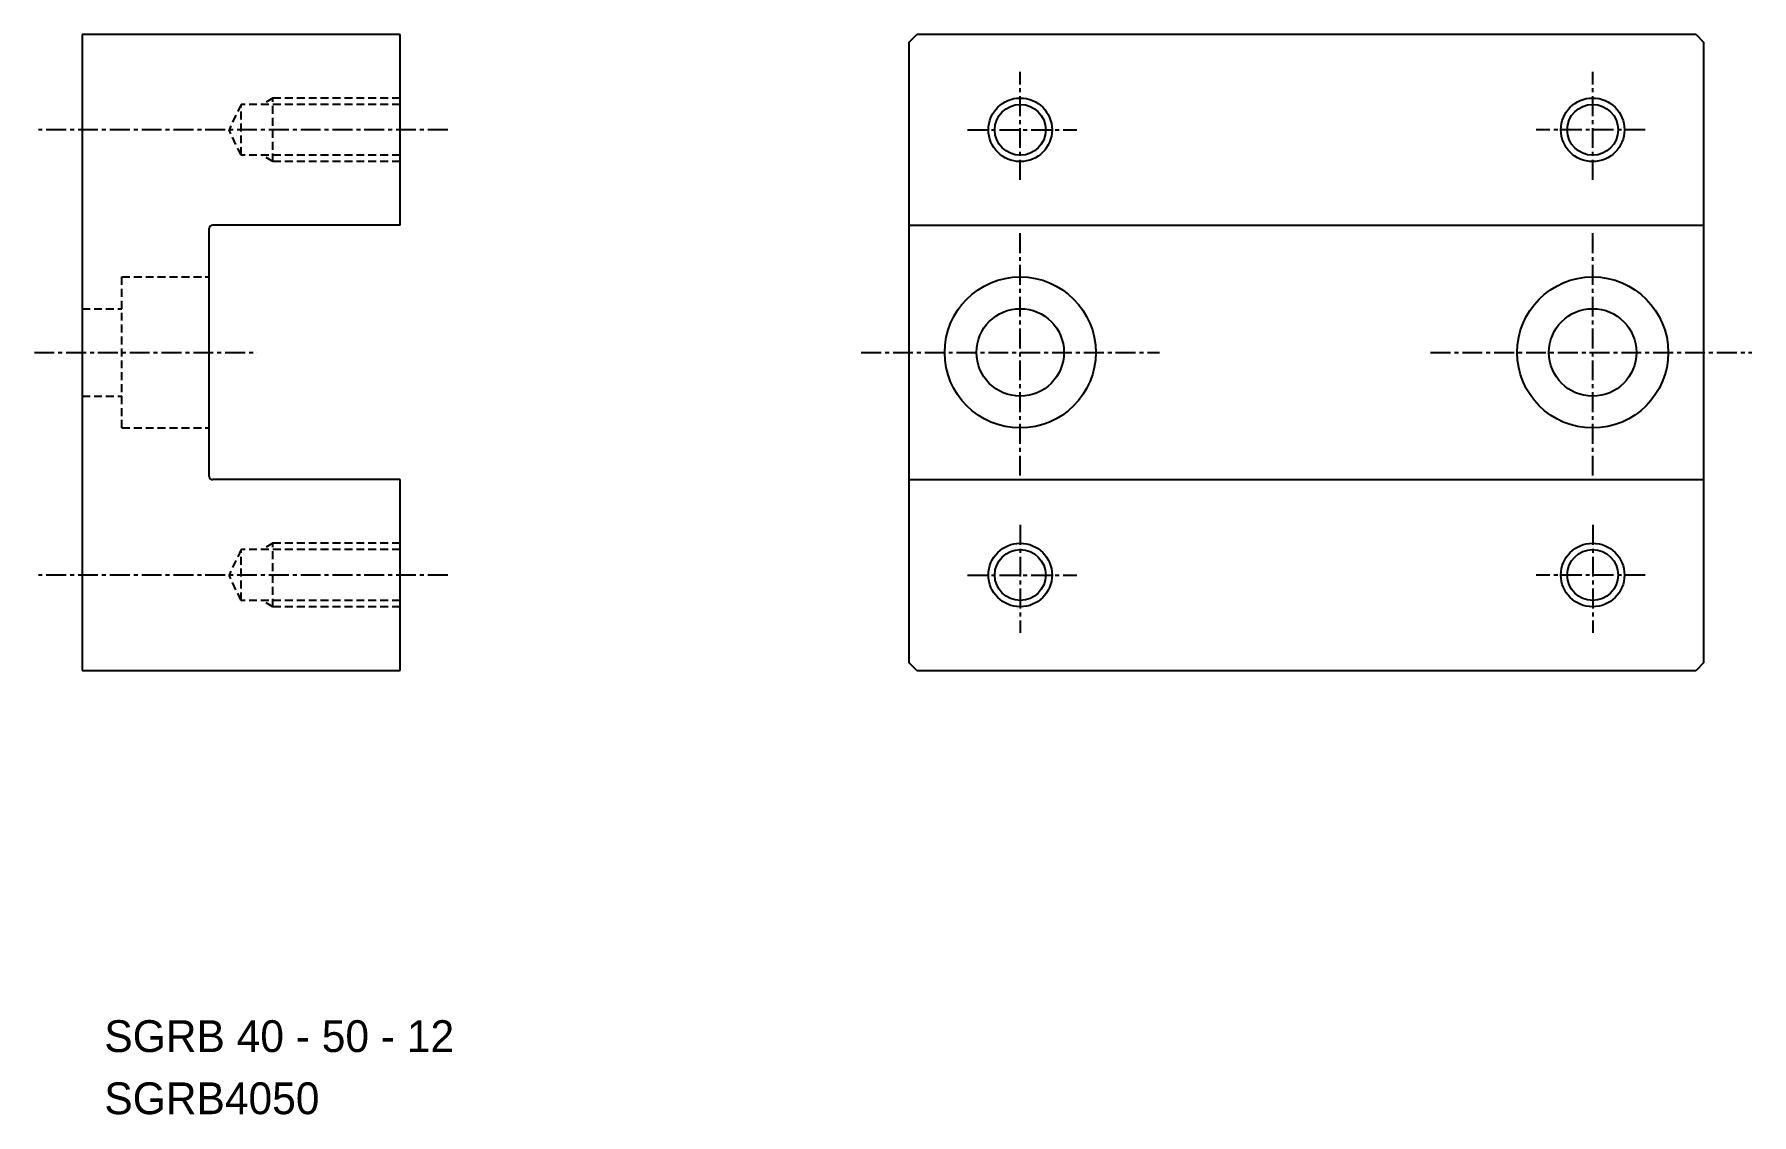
# Model space of a CAD drawing. Extents: x 6 to 114, y 10 to 78.
import ezdxf

# ---------------------------------------------------------------- set-up
doc = ezdxf.new("R2010")
doc.units = 0
doc.linetypes.add('CENTER', pattern=[2, 1.25, -0.25, 0.25, -0.25])
doc.linetypes.add('DASHED', pattern=[0.75, 0.5, -0.25])
doc.layers.get('0').update_dxf_attribs({"linetype": 'CONTINUOUS'})
doc.layers.add('CENTER', color=1, linetype='CENTER')

msp = doc.modelspace()

# ---------------------------------------------------------------- linework, layer by layer
at = {"color": 7, "linetype": 'CONTINUOUS'}
for p, q in [((8.6, 77.91), (8.6, 37.91)), ((28.6, 77.91), (8.6, 77.91)), ((28.6, 65.91), (28.6, 77.91)), ((60.6, 77.41), (61.1, 77.91)), ((110.1, 77.91), (61.1, 77.91)), ((110.1, 77.91), (110.6, 77.41)), ((60.6, 77.41), (60.6, 38.41)), ((110.6, 38.41), (110.6, 77.41)), ((28.6, 65.91), (16.8, 65.91)), ((60.6, 65.91), (110.6, 65.91)), ((16.6, 50.11), (16.6, 65.71)), ((28.6, 49.91), (16.8, 49.91)), ((28.6, 37.91), (28.6, 49.91)), ((60.6, 49.91), (110.6, 49.91)), ((8.6, 37.91), (28.6, 37.91)), ((61.1, 37.91), (60.6, 38.41)), ((61.1, 37.91), (110.1, 37.91)), ((110.6, 38.41), (110.1, 37.91))]:
    msp.add_line(p, q, dxfattribs=at)
at = {"color": 3, "linetype": 'DASHED'}
for p, q in [((18.6, 73.51), (17.84, 71.91)), ((18.6, 70.31), (18.6, 73.51)), ((28.6, 73.51), (18.6, 73.51)), ((20.6, 73.91), (19.91, 73.51)), ((20.6, 69.91), (20.6, 73.91)), ((28.6, 73.91), (20.6, 73.91)), ((18.6, 70.31), (17.84, 71.91)), ((28.6, 70.31), (18.6, 70.31)), ((20.6, 69.91), (19.91, 70.31)), ((28.6, 69.91), (20.6, 69.91)), ((11.1, 62.66), (16.6, 62.66)), ((11.1, 53.16), (11.1, 62.66)), ((8.6, 60.66), (11.1, 60.66)), ((8.6, 55.16), (11.1, 55.16)), ((11.1, 53.16), (16.6, 53.16)), ((18.6, 45.51), (17.84, 43.91)), ((28.6, 45.51), (18.6, 45.51)), ((18.6, 42.31), (18.6, 45.51)), ((20.6, 45.91), (19.91, 45.51)), ((28.6, 45.91), (20.6, 45.91)), ((20.6, 41.91), (20.6, 45.91)), ((18.6, 42.31), (17.84, 43.91)), ((28.6, 42.31), (18.6, 42.31)), ((20.6, 41.91), (19.91, 42.31)), ((28.6, 41.91), (20.6, 41.91))]:
    msp.add_line(p, q, dxfattribs=at)
at = {"color": 3, "linetype": 'CONTINUOUS'}
for centre in [(67.6, 71.91), (103.6, 71.91), (67.6, 43.91), (103.6, 43.91)]:
    msp.add_circle(centre, 2, dxfattribs=at)
at = {"color": 7, "linetype": 'CONTINUOUS'}
for centre, radius in [((67.6, 71.91), 1.6), ((103.6, 71.91), 1.6), ((67.6, 57.91), 4.75), ((103.6, 57.91), 4.75), ((67.6, 57.91), 2.75), ((103.6, 57.91), 2.75), ((67.6, 43.91), 1.6), ((103.6, 43.91), 1.6)]:
    msp.add_circle(centre, radius, dxfattribs=at)
for centre, start, end in [((16.8, 65.71), 90, 180), ((16.8, 50.11), 180, 270)]:
    msp.add_arc(centre, 0.2, start, end, dxfattribs=at)
at = {"layer": 'CENTER', "color": 1, "linetype": 'CENTER'}
for p, q in [((67.6, 68.77), (67.6, 75.56)), ((103.6, 68.77), (103.6, 75.56)), ((31.6, 71.91), (5.6, 71.91)), ((64.29, 71.91), (71.15, 71.91)), ((106.91, 71.91), (100.05, 71.91)), ((67.6, 50.16), (67.6, 65.66)), ((103.6, 50.16), (103.6, 65.66)), ((5.6, 57.91), (19.6, 57.91)), ((57.6, 57.91), (76.36, 57.91)), ((93.41, 57.91), (113.6, 57.91)), ((67.6, 47.06), (67.6, 40.27)), ((103.6, 47.06), (103.6, 40.27)), ((31.6, 43.91), (5.6, 43.91)), ((64.29, 43.91), (71.15, 43.91)), ((106.91, 43.91), (100.05, 43.91))]:
    msp.add_line(p, q, dxfattribs=at)

# ---------------------------------------------------------------- texts
at = {"color": 7, "linetype": 'CONTINUOUS'}
for s, p in [('SGRB 40 - 50 - 12', (10, 13.91)), ('SGRB4050', (10, 10))]:
    msp.add_text(s, height=2, dxfattribs=at).set_placement(p)

doc.saveas('drawing.dxf')
